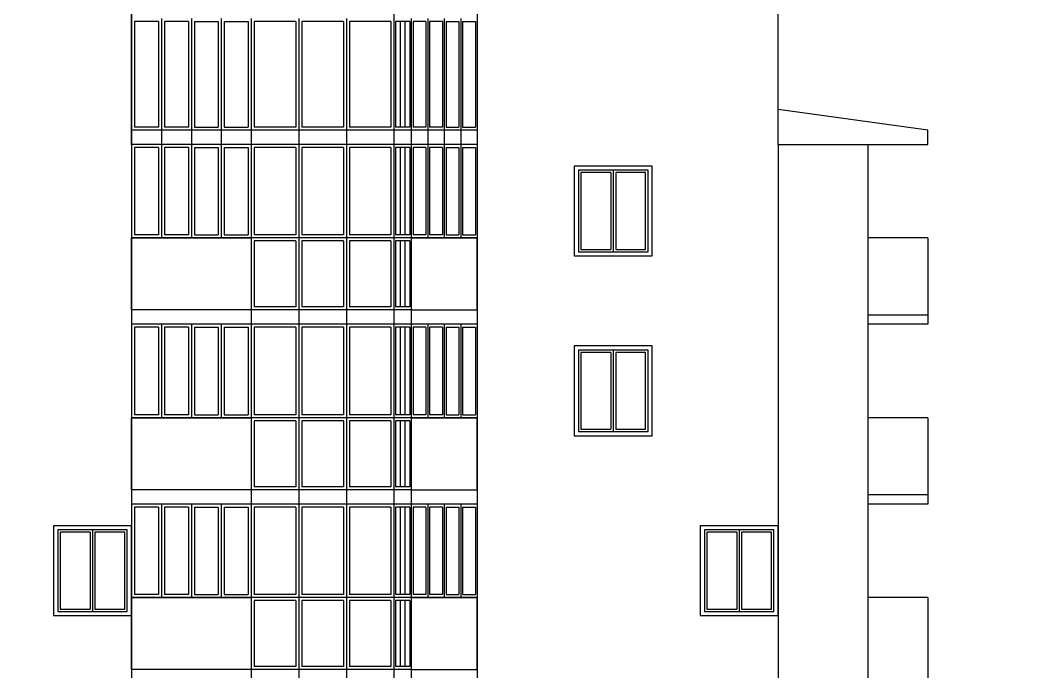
# Model space of a CAD drawing. Header units: inches. Extents: x -634 to 3638, y -6930911 to 5552.
# Drawn here: x 1302.72 to 1318.99, y 3507.14 to 3517.72 of the extents above; entities that cross this region are included whole.
import ezdxf

# ---------------------------------------------------------------- set-up
doc = ezdxf.new("R2010")
doc.units = ezdxf.units.IN
doc.header["$MEASUREMENT"] = 0
doc.linetypes.add('Dashed', pattern=[1128.888893, 564.444447, -564.444447])
for name, color, linetype, lineweight in [('ELEV', 134, 'Continuous', 18), ('фасады', 7, 'Continuous', 30), ('фасады2', 7, 'Continuous', 25)]:
    doc.layers.add(name, color=color, linetype=linetype, lineweight=lineweight)

msp = doc.modelspace()

# ---------------------------------------------------------------- hatches: boundary and pattern name
at = {"layer": 'ELEV', "linetype": 'Continuous'}
h = msp.add_hatch(dxfattribs=at)
h.set_pattern_fill('ANSI31', color=256, scale=0.01044, style=0)
h.set_pattern_definition([(45, (1262.311104, 3366.587935), (-0.02343928418428, 0.02343928418428), [])])
edge = h.paths.add_edge_path()
edge.add_ellipse((1445.78234, 3471.96182), major_axis=(0, 6932302.83262), ratio=0.00000001506, start_angle=89.999976115149, end_angle=270.000023884851)
edge.add_line((1445.67794, 3474.85168), (1445.67794, 3528.48347))
edge.add_line((1445.67794, 3528.48347), (1445.88675, 3528.48347))
edge.add_line((1445.88675, 3528.48347), (1445.88675, 3474.85168))

# ---------------------------------------------------------------- linework, layer by layer
at = {"layer": 'фасады', "color": 7, "ltscale": 100}
for points in [[(1304.5239, 3522.84413), (1304.5239, 3504.02135)], [(1308.78676, 3522.84413), (1308.78676, 3504.02135)], [(1310.13959, 3522.84413), (1310.13959, 3504.02135)], [(1315.02631, 3515.70043), (1317.45945, 3515.70043)]]:
    msp.add_lwpolyline(points, dxfattribs=at)
at = {"layer": 'фасады', "color": 7, "linetype": 'Dashed', "ltscale": 100}
for points in [[(1315.02631, 3515.70043), (1315.02631, 3519.14576)], [(1317.45945, 3515.93401), (1315.02631, 3516.26497)], [(1317.45945, 3515.70043), (1317.45945, 3515.93401)], [(1315.02631, 3515.70043), (1315.02631, 3512.78066)], [(1316.48619, 3515.70043), (1316.48619, 3512.78066)], [(1317.45945, 3514.18215), (1316.48619, 3514.18215)], [(1317.45945, 3514.18215), (1317.45945, 3512.78066)], [(1316.48619, 3512.93638), (1317.45945, 3512.93638), (1317.45945, 3512.78066), (1316.48619, 3512.78066)], [(1315.02631, 3512.78066), (1315.02631, 3509.86089)], [(1316.48619, 3512.78066), (1316.48619, 3509.86089)], [(1317.45945, 3511.26238), (1316.48619, 3511.26238)], [(1317.45945, 3511.26238), (1317.45945, 3509.86089)], [(1316.48619, 3510.01661), (1317.45945, 3510.01661), (1317.45945, 3509.86089), (1316.48619, 3509.86089)], [(1315.02631, 3509.86089), (1315.02631, 3506.94112)], [(1316.48619, 3509.86089), (1316.48619, 3506.94112)], [(1317.45945, 3508.34261), (1316.48619, 3508.34261)], [(1317.45945, 3508.34261), (1317.45945, 3506.94112)]]:
    msp.add_lwpolyline(points, dxfattribs=at)
at = {"layer": 'фасады', "color": 7, "ltscale": 100}
for points in [[(1304.5239, 3514.18215), (1306.47041, 3514.18215), (1306.47041, 3513.01424), (1304.5239, 3513.01424)], [(1310.13959, 3514.18215), (1309.069, 3514.18215), (1309.069, 3513.01424), (1310.13959, 3513.01424)], [(1304.5239, 3511.26238), (1306.47041, 3511.26238), (1306.47041, 3510.09447), (1304.5239, 3510.09447)], [(1310.13959, 3511.26238), (1309.069, 3511.26238), (1309.069, 3510.09447), (1310.13959, 3510.09447)], [(1304.5239, 3508.34261), (1306.47041, 3508.34261), (1306.47041, 3507.1747), (1304.5239, 3507.1747)], [(1310.13959, 3508.34261), (1309.069, 3508.34261), (1309.069, 3507.1747), (1310.13959, 3507.1747)]]:
    msp.add_lwpolyline(points, close=True, dxfattribs=at)
at = {"layer": 'фасады2', "color": 7, "ltscale": 100}
for p, q in [((1312.91434, 3515.28193), (1311.78536, 3515.28193)), ((1311.78536, 3515.28193), (1311.78536, 3513.9583)), ((1312.31092, 3515.243), (1311.82429, 3515.243)), ((1311.82429, 3515.243), (1311.82429, 3513.99723)), ((1312.87541, 3515.243), (1312.38878, 3515.243)), ((1312.87541, 3513.99723), (1312.87541, 3515.243)), ((1312.91434, 3513.9583), (1312.91434, 3515.28193)), ((1304.5239, 3514.18215), (1306.47041, 3514.18215)), ((1304.5239, 3514.18215), (1306.47041, 3514.18215)), ((1304.5239, 3514.18215), (1306.47041, 3514.18215)), ((1309.069, 3514.18215), (1310.13959, 3514.18215)), ((1309.069, 3514.18215), (1310.13959, 3514.18215)), ((1309.069, 3514.18215), (1310.13959, 3514.18215)), ((1311.78536, 3513.9583), (1312.91434, 3513.9583)), ((1311.82429, 3513.99723), (1312.31092, 3513.99723)), ((1312.38878, 3513.99723), (1312.87541, 3513.99723)), ((1312.91434, 3512.36216), (1311.78536, 3512.36216)), ((1311.78536, 3512.36216), (1311.78536, 3511.03853)), ((1312.31092, 3512.32323), (1311.82429, 3512.32323)), ((1311.82429, 3512.32323), (1311.82429, 3511.07746)), ((1312.87541, 3512.32323), (1312.38878, 3512.32323)), ((1312.87541, 3511.07746), (1312.87541, 3512.32323)), ((1312.91434, 3511.03853), (1312.91434, 3512.36216)), ((1304.5239, 3511.26238), (1306.47041, 3511.26238)), ((1304.5239, 3511.26238), (1306.47041, 3511.26238)), ((1304.5239, 3511.26238), (1306.47041, 3511.26238)), ((1309.069, 3511.26238), (1310.13959, 3511.26238)), ((1309.069, 3511.26238), (1310.13959, 3511.26238)), ((1309.069, 3511.26238), (1310.13959, 3511.26238)), ((1311.78536, 3511.03853), (1312.91434, 3511.03853)), ((1311.82429, 3511.07746), (1312.31092, 3511.07746)), ((1312.38878, 3511.07746), (1312.87541, 3511.07746)), ((1304.45577, 3509.44239), (1303.32679, 3509.44239)), ((1303.32679, 3509.44239), (1303.32679, 3508.11876)), ((1303.85235, 3509.40346), (1303.36572, 3509.40346)), ((1303.36572, 3509.40346), (1303.36572, 3508.15769)), ((1304.41684, 3509.40346), (1303.93021, 3509.40346)), ((1304.41684, 3508.15769), (1304.41684, 3509.40346)), ((1304.45577, 3508.11876), (1304.45577, 3509.44239)), ((1314.95818, 3509.44239), (1313.8292, 3509.44239)), ((1313.8292, 3509.44239), (1313.8292, 3508.11876)), ((1314.35476, 3509.40346), (1313.86813, 3509.40346)), ((1313.86813, 3509.40346), (1313.86813, 3508.15769)), ((1314.91925, 3509.40346), (1314.43262, 3509.40346)), ((1314.91925, 3508.15769), (1314.91925, 3509.40346)), ((1314.95818, 3508.11876), (1314.95818, 3509.44239)), ((1304.5239, 3508.34261), (1306.47041, 3508.34261)), ((1304.5239, 3508.34261), (1306.47041, 3508.34261)), ((1304.5239, 3508.34261), (1306.47041, 3508.34261)), ((1309.069, 3508.34261), (1310.13959, 3508.34261)), ((1309.069, 3508.34261), (1310.13959, 3508.34261)), ((1309.069, 3508.34261), (1310.13959, 3508.34261)), ((1303.32679, 3508.11876), (1304.45577, 3508.11876)), ((1303.36572, 3508.15769), (1303.85235, 3508.15769)), ((1303.93021, 3508.15769), (1304.41684, 3508.15769)), ((1313.8292, 3508.11876), (1314.95818, 3508.11876)), ((1313.86813, 3508.15769), (1314.35476, 3508.15769)), ((1314.43262, 3508.15769), (1314.91925, 3508.15769))]:
    msp.add_line(p, q, dxfattribs=at)
at = {"layer": 'фасады2', "color": 7, "linetype": 'Dashed', "ltscale": 100}
for points in [[(1304.5239, 3515.70043), (1304.5239, 3522.84413)], [(1304.96186, 3517.6956), (1304.57256, 3517.6956)], [(1304.96186, 3517.6956), (1304.96186, 3515.98267)], [(1305.01052, 3517.74427), (1305.01052, 3515.70043)], [(1305.05919, 3517.6956), (1305.05919, 3515.98267)], [(1305.44849, 3517.6956), (1305.05919, 3517.6956)], [(1305.44849, 3517.6956), (1305.44849, 3515.98267)], [(1305.49715, 3517.74427), (1305.49715, 3515.70043)], [(1305.54582, 3517.6956), (1305.54582, 3515.98267)], [(1305.54582, 3517.6956), (1305.93512, 3517.6956)], [(1305.93512, 3517.6956), (1305.93512, 3515.98267)], [(1305.98378, 3517.74427), (1305.98378, 3515.70043)], [(1306.03244, 3517.6956), (1306.03244, 3515.98267)], [(1306.03244, 3517.6956), (1306.42175, 3517.6956)], [(1306.47041, 3517.74427), (1306.47041, 3515.70043)], [(1307.19451, 3517.6956), (1306.52005, 3517.6956)], [(1307.24318, 3517.74427), (1307.24318, 3515.70043)], [(1307.9663, 3517.6956), (1307.29184, 3517.6956)], [(1308.01497, 3517.74427), (1308.01497, 3515.70043)], [(1308.7381, 3517.6956), (1308.06363, 3517.6956)], [(1308.78676, 3517.74427), (1308.78676, 3515.70043)], [(1309.04467, 3517.6956), (1308.81109, 3517.6956)], [(1309.069, 3517.74427), (1309.069, 3515.70043)], [(1309.0982, 3517.6956), (1309.0982, 3515.98267)], [(1309.30745, 3517.6956), (1309.0982, 3517.6956)], [(1309.30745, 3517.6956), (1309.30745, 3515.98267)], [(1309.33665, 3517.74427), (1309.33665, 3515.70043)], [(1309.36585, 3517.6956), (1309.36585, 3515.98267)], [(1309.5751, 3517.6956), (1309.36585, 3517.6956)], [(1309.5751, 3517.6956), (1309.5751, 3515.98267)], [(1309.6043, 3517.74427), (1309.6043, 3515.70043)], [(1309.63349, 3517.6956), (1309.63349, 3515.98267)], [(1309.63349, 3517.6956), (1309.84274, 3517.6956)], [(1309.84274, 3517.6956), (1309.84274, 3515.98267)], [(1309.87194, 3517.74427), (1309.87194, 3515.70043)], [(1309.90114, 3517.6956), (1309.90114, 3515.98267)], [(1309.90114, 3517.6956), (1310.11039, 3517.6956)], [(1310.11039, 3517.6956), (1310.11039, 3515.98267)], [(1310.13959, 3517.74427), (1310.13959, 3515.70043)], [(1310.13959, 3515.93401), (1304.5239, 3515.93401)], [(1310.13959, 3515.93401), (1304.5239, 3515.93401)], [(1310.13959, 3515.93401), (1304.5239, 3515.93401)], [(1304.96186, 3515.98267), (1304.57256, 3515.98267)], [(1305.44849, 3515.98267), (1305.05919, 3515.98267)], [(1305.54582, 3515.98267), (1305.93512, 3515.98267)], [(1306.03244, 3515.98267), (1306.42175, 3515.98267)], [(1307.19451, 3515.98267), (1306.52005, 3515.98267)], [(1307.9663, 3515.98267), (1307.29184, 3515.98267)], [(1308.7381, 3515.98267), (1308.06363, 3515.98267)], [(1309.04467, 3515.98267), (1308.81109, 3515.98267)], [(1309.30745, 3515.98267), (1309.0982, 3515.98267)], [(1309.5751, 3515.98267), (1309.36585, 3515.98267)], [(1309.63349, 3515.98267), (1309.84274, 3515.98267)], [(1309.90114, 3515.98267), (1310.11039, 3515.98267)], [(1304.5239, 3515.70043), (1304.5239, 3512.78066)], [(1304.5239, 3515.70043), (1304.5239, 3512.78066)], [(1304.5239, 3515.70043), (1304.5239, 3512.78066)], [(1310.13959, 3515.70043), (1304.5239, 3515.70043)], [(1304.96186, 3515.65177), (1304.57256, 3515.65177)], [(1304.96186, 3515.65177), (1304.96186, 3514.23081)], [(1305.01052, 3515.70043), (1305.01052, 3514.18215)], [(1305.05919, 3515.65177), (1305.05919, 3514.23081)], [(1305.44849, 3515.65177), (1305.05919, 3515.65177)], [(1305.44849, 3515.65177), (1305.44849, 3514.23081)], [(1305.49715, 3515.70043), (1305.49715, 3514.18215)], [(1305.54582, 3515.65177), (1305.54582, 3514.23081)], [(1305.54582, 3515.65177), (1305.93512, 3515.65177)], [(1305.93512, 3515.65177), (1305.93512, 3514.23081)], [(1305.98378, 3515.70043), (1305.98378, 3514.18215)], [(1306.03244, 3515.65177), (1306.03244, 3514.23081)], [(1306.03244, 3515.65177), (1306.42175, 3515.65177)], [(1306.47041, 3515.70043), (1306.47041, 3512.78066)], [(1306.47041, 3515.70043), (1306.47041, 3512.78066)], [(1306.47041, 3515.70043), (1306.47041, 3512.78066)], [(1307.19451, 3515.65177), (1306.52005, 3515.65177)], [(1307.24318, 3515.70043), (1307.24318, 3512.78066)], [(1307.9663, 3515.65177), (1307.29184, 3515.65177)], [(1308.01497, 3515.70043), (1308.01497, 3512.78066)], [(1308.7381, 3515.65177), (1308.06363, 3515.65177)], [(1308.78676, 3515.70043), (1308.78676, 3512.78066)], [(1308.78676, 3515.70043), (1308.78676, 3512.78066)], [(1308.78676, 3515.70043), (1308.78676, 3512.78066)], [(1309.04467, 3515.65177), (1308.81109, 3515.65177)], [(1309.069, 3515.70043), (1309.069, 3512.78066)], [(1309.069, 3515.70043), (1309.069, 3512.78066)], [(1309.069, 3515.70043), (1309.069, 3512.78066)], [(1309.0982, 3515.65177), (1309.0982, 3514.23081)], [(1309.30745, 3515.65177), (1309.0982, 3515.65177)], [(1309.30745, 3515.65177), (1309.30745, 3514.23081)], [(1309.33665, 3515.70043), (1309.33665, 3514.18215)], [(1309.36585, 3515.65177), (1309.36585, 3514.23081)], [(1309.5751, 3515.65177), (1309.36585, 3515.65177)], [(1309.5751, 3515.65177), (1309.5751, 3514.23081)], [(1309.6043, 3515.70043), (1309.6043, 3514.18215)], [(1309.63349, 3515.65177), (1309.63349, 3514.23081)], [(1309.63349, 3515.65177), (1309.84274, 3515.65177)], [(1309.84274, 3515.65177), (1309.84274, 3514.23081)], [(1309.87194, 3515.70043), (1309.87194, 3514.18215)], [(1309.90114, 3515.65177), (1309.90114, 3514.23081)], [(1309.90114, 3515.65177), (1310.11039, 3515.65177)], [(1310.11039, 3515.65177), (1310.11039, 3514.23081)], [(1310.13959, 3515.70043), (1310.13959, 3512.78066)], [(1310.13959, 3515.70043), (1310.13959, 3512.78066)], [(1310.13959, 3515.70043), (1310.13959, 3512.78066)], [(1310.13959, 3514.18215), (1304.5239, 3514.18215)], [(1310.13959, 3514.18215), (1304.5239, 3514.18215)], [(1304.96186, 3514.23081), (1304.57256, 3514.23081)], [(1305.44849, 3514.23081), (1305.05919, 3514.23081)], [(1305.54582, 3514.23081), (1305.93512, 3514.23081)], [(1306.03244, 3514.23081), (1306.42175, 3514.23081)], [(1307.19451, 3514.23081), (1306.52005, 3514.23081)], [(1307.19451, 3514.13349), (1306.52005, 3514.13349)], [(1307.9663, 3514.23081), (1307.29184, 3514.23081)], [(1307.9663, 3514.13349), (1307.29184, 3514.13349)], [(1308.7381, 3514.23081), (1308.06363, 3514.23081)], [(1308.7381, 3514.13349), (1308.06363, 3514.13349)], [(1309.04467, 3514.23081), (1308.81109, 3514.23081)], [(1309.04467, 3514.13349), (1308.81109, 3514.13349)], [(1309.30745, 3514.23081), (1309.0982, 3514.23081)], [(1309.5751, 3514.23081), (1309.36585, 3514.23081)], [(1309.63349, 3514.23081), (1309.84274, 3514.23081)], [(1309.90114, 3514.23081), (1310.11039, 3514.23081)], [(1309.069, 3513.01424), (1306.47041, 3513.01424)], [(1307.19451, 3513.0629), (1306.52005, 3513.0629)], [(1307.9663, 3513.0629), (1307.29184, 3513.0629)], [(1308.7381, 3513.0629), (1308.06363, 3513.0629)], [(1309.04467, 3513.0629), (1308.81109, 3513.0629)], [(1304.5239, 3512.78066), (1304.5239, 3509.86089)], [(1304.5239, 3512.78066), (1304.5239, 3509.86089)], [(1304.5239, 3512.78066), (1304.5239, 3509.86089)], [(1310.13959, 3512.78066), (1304.5239, 3512.78066)], [(1310.13959, 3512.78066), (1304.5239, 3512.78066)], [(1304.96186, 3512.732), (1304.57256, 3512.732)], [(1304.96186, 3512.732), (1304.96186, 3511.31104)], [(1305.01052, 3512.78066), (1305.01052, 3511.26238)], [(1305.05919, 3512.732), (1305.05919, 3511.31104)], [(1305.44849, 3512.732), (1305.05919, 3512.732)], [(1305.44849, 3512.732), (1305.44849, 3511.31104)], [(1305.49715, 3512.78066), (1305.49715, 3511.26238)], [(1305.54582, 3512.732), (1305.54582, 3511.31104)], [(1305.54582, 3512.732), (1305.93512, 3512.732)], [(1305.93512, 3512.732), (1305.93512, 3511.31104)], [(1305.98378, 3512.78066), (1305.98378, 3511.26238)], [(1306.03244, 3512.732), (1306.03244, 3511.31104)], [(1306.03244, 3512.732), (1306.42175, 3512.732)], [(1306.47041, 3512.78066), (1306.47041, 3509.86089)], [(1306.47041, 3512.78066), (1306.47041, 3509.86089)], [(1306.47041, 3512.78066), (1306.47041, 3509.86089)], [(1307.19451, 3512.732), (1306.52005, 3512.732)], [(1307.24318, 3512.78066), (1307.24318, 3509.86089)], [(1307.9663, 3512.732), (1307.29184, 3512.732)], [(1308.01497, 3512.78066), (1308.01497, 3509.86089)], [(1308.7381, 3512.732), (1308.06363, 3512.732)], [(1308.78676, 3512.78066), (1308.78676, 3509.86089)], [(1308.78676, 3512.78066), (1308.78676, 3509.86089)], [(1308.78676, 3512.78066), (1308.78676, 3509.86089)], [(1309.04467, 3512.732), (1308.81109, 3512.732)], [(1309.069, 3512.78066), (1309.069, 3509.86089)], [(1309.069, 3512.78066), (1309.069, 3509.86089)], [(1309.069, 3512.78066), (1309.069, 3509.86089)], [(1309.0982, 3512.732), (1309.0982, 3511.31104)], [(1309.30745, 3512.732), (1309.0982, 3512.732)], [(1309.30745, 3512.732), (1309.30745, 3511.31104)], [(1309.33665, 3512.78066), (1309.33665, 3511.26238)], [(1309.36585, 3512.732), (1309.36585, 3511.31104)], [(1309.5751, 3512.732), (1309.36585, 3512.732)], [(1309.5751, 3512.732), (1309.5751, 3511.31104)], [(1309.6043, 3512.78066), (1309.6043, 3511.26238)], [(1309.63349, 3512.732), (1309.63349, 3511.31104)], [(1309.63349, 3512.732), (1309.84274, 3512.732)], [(1309.84274, 3512.732), (1309.84274, 3511.31104)], [(1309.87194, 3512.78066), (1309.87194, 3511.26238)], [(1309.90114, 3512.732), (1309.90114, 3511.31104)], [(1309.90114, 3512.732), (1310.11039, 3512.732)], [(1310.11039, 3512.732), (1310.11039, 3511.31104)], [(1310.13959, 3512.78066), (1310.13959, 3509.86089)], [(1310.13959, 3512.78066), (1310.13959, 3509.86089)], [(1310.13959, 3512.78066), (1310.13959, 3509.86089)], [(1310.13959, 3511.26238), (1304.5239, 3511.26238)], [(1310.13959, 3511.26238), (1304.5239, 3511.26238)], [(1304.96186, 3511.31104), (1304.57256, 3511.31104)], [(1305.44849, 3511.31104), (1305.05919, 3511.31104)], [(1305.54582, 3511.31104), (1305.93512, 3511.31104)], [(1306.03244, 3511.31104), (1306.42175, 3511.31104)], [(1307.19451, 3511.31104), (1306.52005, 3511.31104)], [(1307.19451, 3511.21372), (1306.52005, 3511.21372)], [(1307.9663, 3511.31104), (1307.29184, 3511.31104)], [(1307.9663, 3511.21372), (1307.29184, 3511.21372)], [(1308.7381, 3511.31104), (1308.06363, 3511.31104)], [(1308.7381, 3511.21372), (1308.06363, 3511.21372)], [(1309.04467, 3511.31104), (1308.81109, 3511.31104)], [(1309.04467, 3511.21372), (1308.81109, 3511.21372)], [(1309.30745, 3511.31104), (1309.0982, 3511.31104)], [(1309.5751, 3511.31104), (1309.36585, 3511.31104)], [(1309.63349, 3511.31104), (1309.84274, 3511.31104)], [(1309.90114, 3511.31104), (1310.11039, 3511.31104)], [(1309.069, 3510.09447), (1306.47041, 3510.09447)], [(1307.19451, 3510.14313), (1306.52005, 3510.14313)], [(1307.9663, 3510.14313), (1307.29184, 3510.14313)], [(1308.7381, 3510.14313), (1308.06363, 3510.14313)], [(1309.04467, 3510.14313), (1308.81109, 3510.14313)], [(1304.5239, 3509.86089), (1304.5239, 3506.94112)], [(1304.5239, 3509.86089), (1304.5239, 3506.94112)], [(1304.5239, 3509.86089), (1304.5239, 3506.94112)], [(1310.13959, 3509.86089), (1304.5239, 3509.86089)], [(1310.13959, 3509.86089), (1304.5239, 3509.86089)], [(1304.96186, 3509.81223), (1304.57256, 3509.81223)], [(1304.96186, 3509.81223), (1304.96186, 3508.39127)], [(1305.01052, 3509.86089), (1305.01052, 3508.34261)], [(1305.05919, 3509.81223), (1305.05919, 3508.39127)], [(1305.44849, 3509.81223), (1305.05919, 3509.81223)], [(1305.44849, 3509.81223), (1305.44849, 3508.39127)], [(1305.49715, 3509.86089), (1305.49715, 3508.34261)], [(1305.54582, 3509.81223), (1305.54582, 3508.39127)], [(1305.54582, 3509.81223), (1305.93512, 3509.81223)], [(1305.93512, 3509.81223), (1305.93512, 3508.39127)], [(1305.98378, 3509.86089), (1305.98378, 3508.34261)], [(1306.03244, 3509.81223), (1306.03244, 3508.39127)], [(1306.03244, 3509.81223), (1306.42175, 3509.81223)], [(1306.47041, 3509.86089), (1306.47041, 3506.94112)], [(1306.47041, 3509.86089), (1306.47041, 3506.94112)], [(1306.47041, 3509.86089), (1306.47041, 3506.94112)], [(1307.19451, 3509.81223), (1306.52005, 3509.81223)], [(1307.24318, 3509.86089), (1307.24318, 3506.94112)], [(1307.9663, 3509.81223), (1307.29184, 3509.81223)], [(1308.01497, 3509.86089), (1308.01497, 3506.94112)], [(1308.7381, 3509.81223), (1308.06363, 3509.81223)], [(1308.78676, 3509.86089), (1308.78676, 3506.94112)], [(1308.78676, 3509.86089), (1308.78676, 3506.94112)], [(1308.78676, 3509.86089), (1308.78676, 3506.94112)], [(1309.04467, 3509.81223), (1308.81109, 3509.81223)], [(1309.069, 3509.86089), (1309.069, 3506.94112)], [(1309.069, 3509.86089), (1309.069, 3506.94112)], [(1309.069, 3509.86089), (1309.069, 3506.94112)], [(1309.0982, 3509.81223), (1309.0982, 3508.39127)], [(1309.30745, 3509.81223), (1309.0982, 3509.81223)], [(1309.30745, 3509.81223), (1309.30745, 3508.39127)], [(1309.33665, 3509.86089), (1309.33665, 3508.34261)], [(1309.36585, 3509.81223), (1309.36585, 3508.39127)], [(1309.5751, 3509.81223), (1309.36585, 3509.81223)], [(1309.5751, 3509.81223), (1309.5751, 3508.39127)], [(1309.6043, 3509.86089), (1309.6043, 3508.34261)], [(1309.63349, 3509.81223), (1309.63349, 3508.39127)], [(1309.63349, 3509.81223), (1309.84274, 3509.81223)], [(1309.84274, 3509.81223), (1309.84274, 3508.39127)], [(1309.87194, 3509.86089), (1309.87194, 3508.34261)], [(1309.90114, 3509.81223), (1309.90114, 3508.39127)], [(1309.90114, 3509.81223), (1310.11039, 3509.81223)], [(1310.11039, 3509.81223), (1310.11039, 3508.39127)], [(1310.13959, 3509.86089), (1310.13959, 3506.94112)], [(1310.13959, 3509.86089), (1310.13959, 3506.94112)], [(1310.13959, 3509.86089), (1310.13959, 3506.94112)], [(1310.13959, 3508.34261), (1304.5239, 3508.34261)], [(1310.13959, 3508.34261), (1304.5239, 3508.34261)], [(1304.96186, 3508.39127), (1304.57256, 3508.39127)], [(1305.44849, 3508.39127), (1305.05919, 3508.39127)], [(1305.54582, 3508.39127), (1305.93512, 3508.39127)], [(1306.03244, 3508.39127), (1306.42175, 3508.39127)], [(1307.19451, 3508.39127), (1306.52005, 3508.39127)], [(1307.19451, 3508.29395), (1306.52005, 3508.29395)], [(1307.9663, 3508.39127), (1307.29184, 3508.39127)], [(1307.9663, 3508.29395), (1307.29184, 3508.29395)], [(1308.7381, 3508.39127), (1308.06363, 3508.39127)], [(1308.7381, 3508.29395), (1308.06363, 3508.29395)], [(1309.04467, 3508.39127), (1308.81109, 3508.39127)], [(1309.04467, 3508.29395), (1308.81109, 3508.29395)], [(1309.30745, 3508.39127), (1309.0982, 3508.39127)], [(1309.5751, 3508.39127), (1309.36585, 3508.39127)], [(1309.63349, 3508.39127), (1309.84274, 3508.39127)], [(1309.90114, 3508.39127), (1310.11039, 3508.39127)], [(1309.069, 3507.1747), (1306.47041, 3507.1747)], [(1307.19451, 3507.22336), (1306.52005, 3507.22336)], [(1307.9663, 3507.22336), (1307.29184, 3507.22336)], [(1308.7381, 3507.22336), (1308.06363, 3507.22336)], [(1309.04467, 3507.22336), (1308.81109, 3507.22336)]]:
    msp.add_lwpolyline(points, dxfattribs=at)
at = {"layer": 'фасады2', "color": 7, "ltscale": 100}
for points in [[(1304.57256, 3517.6956), (1304.57256, 3515.98267)], [(1306.42175, 3517.6956), (1306.42175, 3515.98267)], [(1306.52005, 3517.6956), (1306.52005, 3515.98267)], [(1307.19451, 3517.6956), (1307.19451, 3515.98267)], [(1307.29184, 3517.6956), (1307.29184, 3515.98267)], [(1307.9663, 3517.6956), (1307.9663, 3515.98267)], [(1308.06363, 3517.6956), (1308.06363, 3515.98267)], [(1308.7381, 3517.6956), (1308.7381, 3515.98267)], [(1308.81109, 3517.6956), (1308.81109, 3515.98267)], [(1308.88895, 3517.6956), (1308.88895, 3515.98267)], [(1308.96681, 3517.6956), (1308.96681, 3515.98267)], [(1309.04467, 3517.6956), (1309.04467, 3515.98267)], [(1304.57256, 3515.65177), (1304.57256, 3514.23081)], [(1306.42175, 3515.65177), (1306.42175, 3514.23081)], [(1306.47041, 3515.70043), (1306.47041, 3512.78066)], [(1306.52005, 3515.65177), (1306.52005, 3514.23081)], [(1307.19451, 3515.65177), (1307.19451, 3514.23081)], [(1307.29184, 3515.65177), (1307.29184, 3514.23081)], [(1307.9663, 3515.65177), (1307.9663, 3514.23081)], [(1308.06363, 3515.65177), (1308.06363, 3514.23081)], [(1308.7381, 3515.65177), (1308.7381, 3514.23081)], [(1308.81109, 3515.65177), (1308.81109, 3514.23081)], [(1308.88895, 3515.65177), (1308.88895, 3514.23081)], [(1308.96681, 3515.65177), (1308.96681, 3514.23081)], [(1309.04467, 3515.65177), (1309.04467, 3514.23081)], [(1312.31092, 3515.243), (1312.31092, 3513.99723)], [(1312.34985, 3515.28193), (1312.34985, 3513.9583)], [(1312.38878, 3515.243), (1312.38878, 3513.99723)], [(1306.52005, 3514.13349), (1306.52005, 3513.0629)], [(1307.19451, 3514.13349), (1307.19451, 3513.0629)], [(1307.29184, 3514.13349), (1307.29184, 3513.0629)], [(1307.9663, 3514.13349), (1307.9663, 3513.0629)], [(1308.06363, 3514.13349), (1308.06363, 3513.0629)], [(1308.7381, 3514.13349), (1308.7381, 3513.0629)], [(1308.81109, 3514.13349), (1308.81109, 3513.0629)], [(1308.88895, 3514.13349), (1308.88895, 3513.0629)], [(1308.96681, 3514.13349), (1308.96681, 3513.0629)], [(1309.04467, 3514.13349), (1309.04467, 3513.0629)], [(1304.57256, 3512.732), (1304.57256, 3511.31104)], [(1306.42175, 3512.732), (1306.42175, 3511.31104)], [(1306.47041, 3512.78066), (1306.47041, 3509.86089)], [(1306.52005, 3512.732), (1306.52005, 3511.31104)], [(1307.19451, 3512.732), (1307.19451, 3511.31104)], [(1307.29184, 3512.732), (1307.29184, 3511.31104)], [(1307.9663, 3512.732), (1307.9663, 3511.31104)], [(1308.06363, 3512.732), (1308.06363, 3511.31104)], [(1308.7381, 3512.732), (1308.7381, 3511.31104)], [(1308.81109, 3512.732), (1308.81109, 3511.31104)], [(1308.88895, 3512.732), (1308.88895, 3511.31104)], [(1308.96681, 3512.732), (1308.96681, 3511.31104)], [(1309.04467, 3512.732), (1309.04467, 3511.31104)], [(1312.31092, 3512.32323), (1312.31092, 3511.07746)], [(1312.34985, 3512.36216), (1312.34985, 3511.03853)], [(1312.38878, 3512.32323), (1312.38878, 3511.07746)], [(1306.52005, 3511.21372), (1306.52005, 3510.14313)], [(1307.19451, 3511.21372), (1307.19451, 3510.14313)], [(1307.29184, 3511.21372), (1307.29184, 3510.14313)], [(1307.9663, 3511.21372), (1307.9663, 3510.14313)], [(1308.06363, 3511.21372), (1308.06363, 3510.14313)], [(1308.7381, 3511.21372), (1308.7381, 3510.14313)], [(1308.81109, 3511.21372), (1308.81109, 3510.14313)], [(1308.88895, 3511.21372), (1308.88895, 3510.14313)], [(1308.96681, 3511.21372), (1308.96681, 3510.14313)], [(1309.04467, 3511.21372), (1309.04467, 3510.14313)], [(1304.57256, 3509.81223), (1304.57256, 3508.39127)], [(1306.42175, 3509.81223), (1306.42175, 3508.39127)], [(1306.47041, 3509.86089), (1306.47041, 3506.94112)], [(1306.52005, 3509.81223), (1306.52005, 3508.39127)], [(1307.19451, 3509.81223), (1307.19451, 3508.39127)], [(1307.29184, 3509.81223), (1307.29184, 3508.39127)], [(1307.9663, 3509.81223), (1307.9663, 3508.39127)], [(1308.06363, 3509.81223), (1308.06363, 3508.39127)], [(1308.7381, 3509.81223), (1308.7381, 3508.39127)], [(1308.81109, 3509.81223), (1308.81109, 3508.39127)], [(1308.88895, 3509.81223), (1308.88895, 3508.39127)], [(1308.96681, 3509.81223), (1308.96681, 3508.39127)], [(1309.04467, 3509.81223), (1309.04467, 3508.39127)], [(1303.85235, 3509.40346), (1303.85235, 3508.15769)], [(1303.89128, 3509.44239), (1303.89128, 3508.11876)], [(1303.93021, 3509.40346), (1303.93021, 3508.15769)], [(1314.35476, 3509.40346), (1314.35476, 3508.15769)], [(1314.39369, 3509.44239), (1314.39369, 3508.11876)], [(1314.43262, 3509.40346), (1314.43262, 3508.15769)], [(1306.52005, 3508.29395), (1306.52005, 3507.22336)], [(1307.19451, 3508.29395), (1307.19451, 3507.22336)], [(1307.29184, 3508.29395), (1307.29184, 3507.22336)], [(1307.9663, 3508.29395), (1307.9663, 3507.22336)], [(1308.06363, 3508.29395), (1308.06363, 3507.22336)], [(1308.7381, 3508.29395), (1308.7381, 3507.22336)], [(1308.81109, 3508.29395), (1308.81109, 3507.22336)], [(1308.88895, 3508.29395), (1308.88895, 3507.22336)], [(1308.96681, 3508.29395), (1308.96681, 3507.22336)], [(1309.04467, 3508.29395), (1309.04467, 3507.22336)]]:
    msp.add_lwpolyline(points, dxfattribs=at)
for points in [[(1312.98247, 3515.35006), (1311.71723, 3515.35006), (1311.71723, 3513.89017), (1312.98247, 3513.89017)], [(1312.98247, 3512.43029), (1311.71723, 3512.43029), (1311.71723, 3510.9704), (1312.98247, 3510.9704)], [(1304.5239, 3509.51052), (1303.25866, 3509.51052), (1303.25866, 3508.05063), (1304.5239, 3508.05063)], [(1315.02631, 3509.51052), (1313.76107, 3509.51052), (1313.76107, 3508.05063), (1315.02631, 3508.05063)]]:
    msp.add_lwpolyline(points, close=True, dxfattribs=at)

doc.saveas('drawing.dxf')
